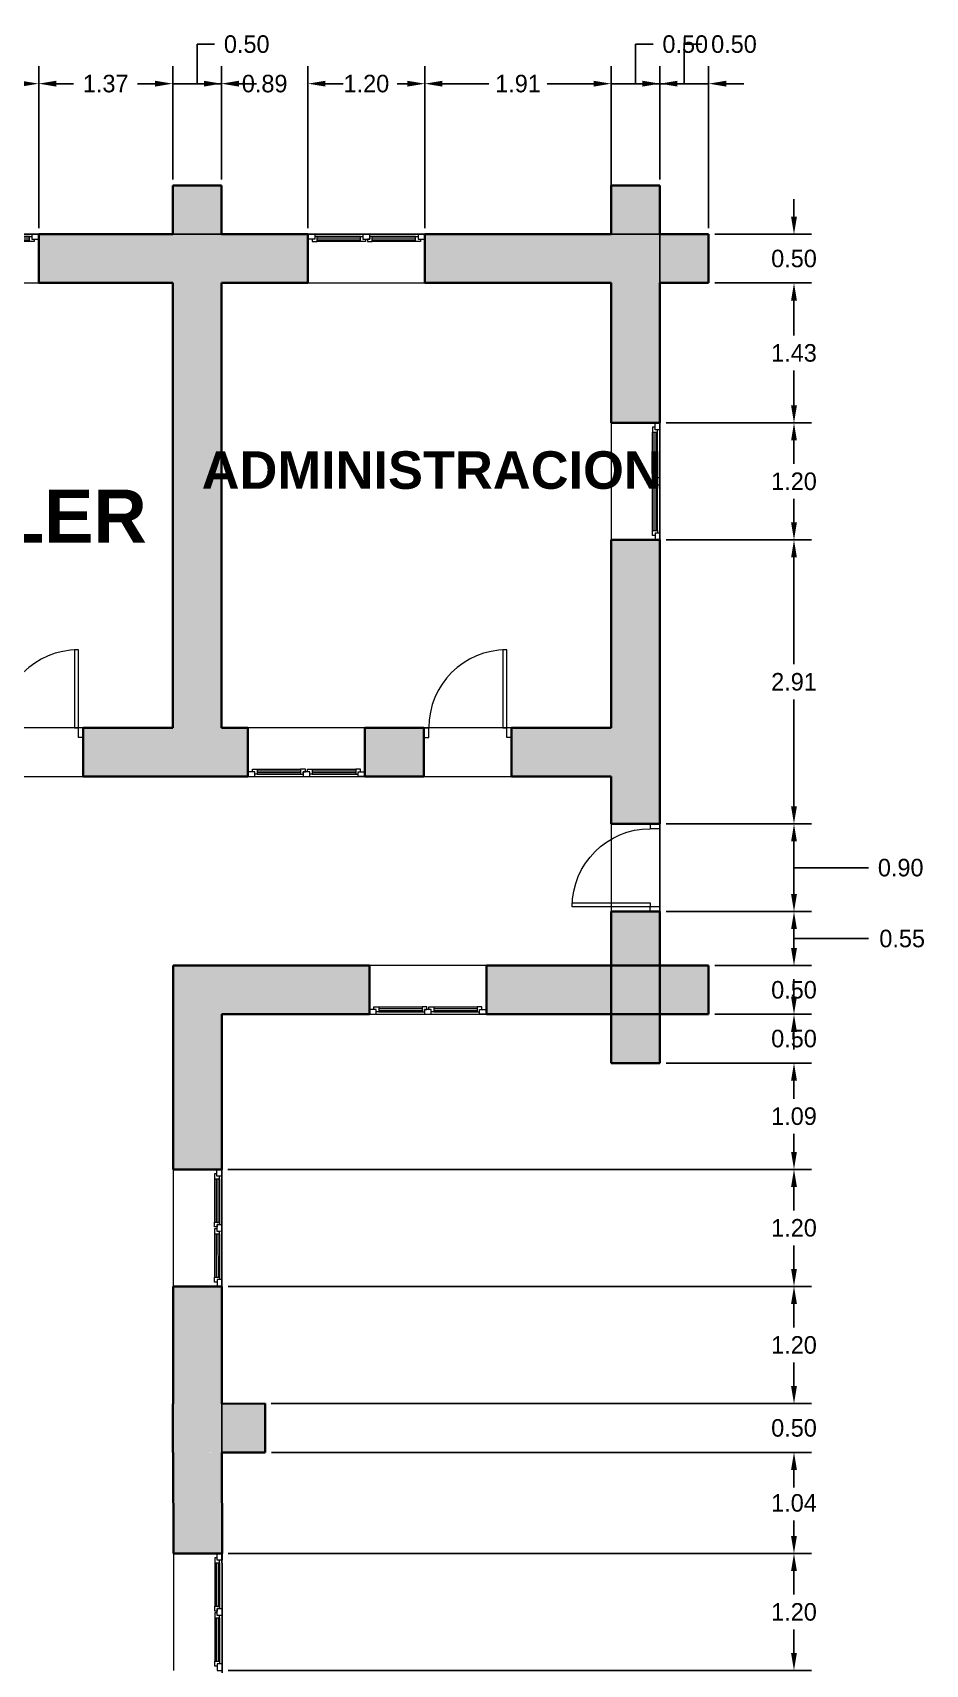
# Model space of a CAD drawing. Header units: metres. Extents: x -73.3 to -50.6, y 0.4 to 33.7.
# Drawn here: x -59.76 to -50.59, y 16.92 to 33.66 of the extents above; entities that cross this region are included whole.
import ezdxf

# ---------------------------------------------------------------- set-up
doc = ezdxf.new("R2010")
doc.units = ezdxf.units.M
doc.header["$MEASUREMENT"] = 0
doc.layers.add('ACOTACION', color=160, linetype='Continuous', lineweight=0)
doc.layers.add('Structural - Bearing_Pen_No__27', color=7, linetype='Continuous', lineweight=35)
for name, color, linetype, lineweight, true_color in [('Annotation - Text_Pen_No__86', 7, 'Continuous', 20, 0x5555ff), ('ARCHICAD Doors_Pen_No__3', 7, 'Continuous', 18, 0xff6600), ('ARCHICAD Windows_Pen_No__3', 7, 'Continuous', 18, 0xff6600), ('Structural - Bearing_Pen_No__160', 7, 'Continuous', 20, 0xb4a35c), ('Structural - Bearing_Pen_No__63', 7, 'Continuous', 18, 0xff9955)]:
    doc.layers.add(name, color=color, linetype=linetype, lineweight=lineweight, true_color=true_color)
for name, color, linetype in [('ARCHICAD Doors', 7, 'Continuous'), ('ARCHICAD Windows', 7, 'Continuous'), ('Structural - Bearing', 7, 'Continuous')]:
    doc.layers.add(name, color=color, linetype=linetype)
doc.styles.add('GENERATED_STYLE_1', font='')
doc.styles.get('GENERATED_STYLE_1').set_extended_font_data('Arial', bold=True)
doc.dimstyles.get("Standard").update_dxf_attribs({"dimtxt": 0.18, "dimasz": 0.18, "dimexe": 0.18, "dimexo": 0.0625, "dimgap": 0.09, "dimtad": 0, "dimtih": 1, "dimtoh": 1, "dimzin": 0, "dimdsep": 46, "dimtxsty": 'Standard', "dimcen": 0.09, "dimadec": 0, "dimazin": 0, "dimtfac": 1, "dimtofl": 0, "dimtmove": 0, "dimatfit": 3, "dimfxl": 1, "dimtolj": 1, "dimtzin": 0, "dimarcsym": 0})

# ---------------------------------------------------------------- blocks, each defined once
blk = doc.blocks.new('IFC Window - Double Panel - Vertical')
at = {"layer": 'ARCHICAD Windows_Pen_No__3', "color": 30, "linetype": 'Continuous', "lineweight": 18, "true_color": 0xff6600}
for p, q in [((-0.6, 0), (-0.53, 0)), ((-0.6, -0.05), (-0.6, 0)), ((-0.53, 0), (-0.53, -0.05)), ((-0.035, 0), (0.035, 0)), ((-0.035, -0.05), (-0.035, 0)), ((0.035, 0), (0.035, -0.05)), ((0.6, 0), (0.53, 0)), ((0.53, 0), (0.53, -0.05)), ((0.6, -0.05), (0.6, 0)), ((-0.53, -0.05), (-0.6, -0.05)), ((-0.53, -0.05), (-0.555, -0.05)), ((-0.555, -0.05), (-0.555, -0.075)), ((-0.555, -0.075), (-0.505, -0.075)), ((-0.505, -0.025), (-0.53, -0.025)), ((-0.53, -0.025), (-0.53, -0.05)), ((-0.505, -0.025), (-0.06, -0.025)), ((-0.505, -0.075), (-0.505, -0.025)), ((-0.505, -0.04), (-0.06, -0.04)), ((-0.505, -0.06), (-0.06, -0.06)), ((-0.505, -0.075), (-0.06, -0.075)), ((-0.06, -0.075), (-0.06, -0.025)), ((-0.06, -0.025), (-0.035, -0.025)), ((-0.01, -0.075), (-0.06, -0.075)), ((-0.035, -0.025), (-0.035, -0.05)), ((0.035, -0.05), (-0.035, -0.05)), ((-0.035, -0.05), (-0.01, -0.05)), ((-0.01, -0.05), (-0.01, -0.075)), ((0.035, -0.05), (0.01, -0.05)), ((0.01, -0.05), (0.01, -0.075)), ((0.01, -0.075), (0.06, -0.075)), ((0.06, -0.025), (0.035, -0.025)), ((0.035, -0.025), (0.035, -0.05)), ((0.06, -0.025), (0.505, -0.025)), ((0.06, -0.075), (0.06, -0.025)), ((0.06, -0.04), (0.505, -0.04)), ((0.06, -0.06), (0.505, -0.06)), ((0.06, -0.075), (0.505, -0.075)), ((0.505, -0.075), (0.505, -0.025)), ((0.505, -0.025), (0.53, -0.025)), ((0.555, -0.075), (0.505, -0.075)), ((0.53, -0.025), (0.53, -0.05)), ((0.53, -0.05), (0.6, -0.05)), ((0.53, -0.05), (0.555, -0.05)), ((0.555, -0.05), (0.555, -0.075))]:
    blk.add_line(p, q, dxfattribs=at)
blk = doc.blocks.new('Wall_1', base_point=(-72.319, 31.591))
at = {"layer": 'Structural - Bearing_Pen_No__160', "linetype": 'Continuous', "lineweight": 0, "true_color": 0x5a512e}
for points in [[(-72.319, 31.591), (-72.319, 31.091), (-71.819, 31.091), (-71.819, 31.591)], [(-71.319, 31.591), (-71.319, 31.091), (-70.011, 31.091), (-70.011, 31.591)], [(-68.811, 31.591), (-68.811, 31.091), (-67.319, 31.091), (-67.319, 31.591)], [(-66.819, 31.591), (-66.819, 31.091), (-65.558, 31.091), (-65.558, 31.591)], [(-64.358, 31.591), (-64.358, 31.091), (-62.819, 31.091), (-62.819, 31.591)], [(-62.319, 31.591), (-62.319, 31.091), (-60.894, 31.091), (-60.894, 31.591)], [(-59.694, 31.591), (-59.694, 31.091), (-58.319, 31.091), (-58.319, 31.591)], [(-57.819, 31.591), (-57.819, 31.091), (-56.931, 31.091), (-56.931, 31.591)], [(-55.731, 31.591), (-55.731, 31.091), (-53.819, 31.091), (-53.819, 31.591)], [(-53.319, 31.591), (-53.319, 31.091), (-52.819, 31.091), (-52.819, 31.591)]]:
    blk.add_hatch(color=59, dxfattribs=at).paths.add_polyline_path(points)
at = {"layer": 'Structural - Bearing_Pen_No__27', "color": 7, "linetype": 'Continuous', "lineweight": 35}
for p, q in [((-70.011, 31.091), (-70.011, 31.591)), ((-68.811, 31.091), (-68.811, 31.591)), ((-65.558, 31.091), (-65.558, 31.591)), ((-64.358, 31.091), (-64.358, 31.591)), ((-60.894, 31.091), (-60.894, 31.591)), ((-59.694, 31.091), (-59.694, 31.591)), ((-56.931, 31.091), (-56.931, 31.591)), ((-55.731, 31.091), (-55.731, 31.591))]:
    blk.add_line(p, q, dxfattribs=at)
at = {"layer": 'Structural - Bearing_Pen_No__27', "color": 7, "linetype": 'Continuous', "lineweight": 35, "flags": 128}
for points in [[(-71.819, 31.591), (-72.319, 31.591)], [(-72.319, 31.591), (-72.319, 31.091)], [(-70.011, 31.591), (-71.319, 31.591)], [(-67.319, 31.591), (-68.811, 31.591)], [(-65.558, 31.591), (-66.819, 31.591)], [(-62.819, 31.591), (-64.358, 31.591)], [(-60.894, 31.591), (-62.319, 31.591)], [(-58.319, 31.591), (-59.694, 31.591)], [(-56.931, 31.591), (-57.819, 31.591)], [(-53.819, 31.591), (-55.731, 31.591)], [(-52.819, 31.591), (-53.319, 31.591)], [(-52.819, 31.091), (-52.819, 31.591)], [(-72.319, 31.091), (-71.819, 31.091)], [(-71.319, 31.091), (-70.011, 31.091)], [(-68.811, 31.091), (-67.319, 31.091)], [(-66.819, 31.091), (-65.558, 31.091)], [(-64.358, 31.091), (-62.819, 31.091)], [(-62.319, 31.091), (-60.894, 31.091)], [(-59.694, 31.091), (-58.319, 31.091)], [(-57.819, 31.091), (-56.931, 31.091)], [(-55.731, 31.091), (-53.819, 31.091)], [(-53.319, 31.091), (-52.819, 31.091)]]:
    blk.add_lwpolyline(points, dxfattribs=at)
at = {"layer": 'Structural - Bearing_Pen_No__63', "color": 21, "linetype": 'Continuous', "lineweight": 18, "true_color": 0xff9955}
for p, q in [((-68.811, 31.591), (-70.011, 31.591)), ((-64.358, 31.591), (-65.558, 31.591)), ((-59.694, 31.591), (-60.894, 31.591)), ((-55.731, 31.591), (-56.931, 31.591)), ((-70.011, 31.091), (-68.811, 31.091)), ((-65.558, 31.091), (-64.358, 31.091)), ((-60.894, 31.091), (-59.694, 31.091)), ((-56.931, 31.091), (-55.731, 31.091))]:
    blk.add_line(p, q, dxfattribs=at)
at = {"layer": 'ARCHICAD Windows', "color": 21, "linetype": 'Continuous', "lineweight": 18, "true_color": 0xff9955}
for p in [(-69.411, 31.591), (-64.958, 31.591)]:
    blk.add_blockref('IFC Window - Double Panel - Vertical', p, dxfattribs=at)
at = {"layer": 'ARCHICAD Windows', "color": 21, "linetype": 'Continuous', "lineweight": 18, "true_color": 0xff9955, "xscale": -1}
for p in [(-60.294, 31.591), (-56.331, 31.591)]:
    blk.add_blockref('IFC Window - Double Panel - Vertical', p, dxfattribs=at)
blk = doc.blocks.new('Wall_4', base_point=(-58.319, 26.029))
at = {"layer": 'Structural - Bearing_Pen_No__160', "linetype": 'Continuous', "lineweight": 0, "true_color": 0x5a512e}
blk.add_hatch(color=59, dxfattribs=at).paths.add_polyline_path([(-57.819, 26.529), (-57.819, 32.091), (-58.319, 32.091), (-58.319, 26.529)])
at = {"layer": 'Structural - Bearing_Pen_No__27', "color": 7, "linetype": 'Continuous', "lineweight": 35, "flags": 128}
for points in [[(-57.819, 32.091), (-58.319, 32.091)], [(-58.319, 32.091), (-58.319, 31.591)], [(-57.819, 31.591), (-57.819, 32.091)], [(-58.319, 31.091), (-58.319, 26.529)], [(-57.819, 26.529), (-57.819, 31.091)]]:
    blk.add_lwpolyline(points, dxfattribs=at)
blk = doc.blocks.new('IFC Door - Single Swing')
at = {"layer": 'ARCHICAD Doors_Pen_No__3', "color": 30, "linetype": 'Continuous', "lineweight": 18, "true_color": 0xff6600}
for p, q in [((0.4, 0.8), (0.36, 0.8)), ((0.36, 0.8), (0.36, 0)), ((0.4, 0), (0.4, 0.8)), ((-0.45, 0), (-0.4, 0)), ((-0.4, -0.1), (-0.4, 0)), ((0.36, 0), (0.4, 0)), ((0.45, 0), (0.4, 0)), ((0.4, -0.1), (0.4, 0)), ((-0.45, -0.1), (-0.4, -0.1)), ((0.45, -0.1), (0.4, -0.1))]:
    blk.add_line(p, q, dxfattribs=at)
blk.add_arc((0.4, 0), 0.8, 90, 180, dxfattribs=at)
blk = doc.blocks.new('Wall_5', base_point=(-53.319, 32.091))
at = {"layer": 'Structural - Bearing_Pen_No__160', "linetype": 'Continuous', "lineweight": 0, "true_color": 0x5a512e}
for points in [[(-53.319, 32.091), (-53.819, 32.091), (-53.819, 29.656), (-53.319, 29.656)], [(-53.319, 28.456), (-53.819, 28.456), (-53.819, 25.544), (-53.319, 25.544)], [(-53.319, 24.644), (-53.819, 24.644), (-53.819, 23.591), (-53.319, 24.091)]]:
    blk.add_hatch(color=59, dxfattribs=at).paths.add_polyline_path(points)
at = {"layer": 'Structural - Bearing_Pen_No__27', "color": 7, "linetype": 'Continuous', "lineweight": 35}
for p, q in [((-53.819, 29.656), (-53.319, 29.656)), ((-53.819, 28.456), (-53.319, 28.456)), ((-53.819, 25.544), (-53.319, 25.544)), ((-53.819, 24.644), (-53.319, 24.644))]:
    blk.add_line(p, q, dxfattribs=at)
at = {"layer": 'Structural - Bearing_Pen_No__27', "color": 7, "linetype": 'Continuous', "lineweight": 35, "flags": 128}
for points in [[(-53.819, 32.091), (-53.819, 31.591)], [(-53.319, 32.091), (-53.819, 32.091)], [(-53.319, 31.591), (-53.319, 32.091)], [(-53.819, 31.091), (-53.819, 29.656)], [(-53.319, 29.656), (-53.319, 31.091)], [(-53.819, 28.456), (-53.819, 26.529)], [(-53.319, 25.544), (-53.319, 28.456)], [(-53.819, 26.029), (-53.819, 25.544)], [(-53.819, 24.644), (-53.819, 23.591)], [(-53.319, 24.091), (-53.319, 24.644)]]:
    blk.add_lwpolyline(points, dxfattribs=at)
at = {"layer": 'Structural - Bearing_Pen_No__63', "color": 21, "linetype": 'Continuous', "lineweight": 18, "true_color": 0xff9955}
for p, q in [((-53.819, 29.656), (-53.819, 28.456)), ((-53.319, 28.456), (-53.319, 29.656)), ((-53.819, 25.544), (-53.819, 24.644)), ((-53.319, 24.644), (-53.319, 25.544))]:
    blk.add_line(p, q, dxfattribs=at)
at = {"layer": 'ARCHICAD Doors', "color": 21, "linetype": 'Continuous', "lineweight": 18, "true_color": 0xff9955, "xscale": -1, "rotation": 90}
blk.add_blockref('IFC Door - Single Swing', (-53.419, 25.094), dxfattribs=at)
at = {"layer": 'ARCHICAD Windows', "color": 21, "linetype": 'Continuous', "lineweight": 18, "true_color": 0xff9955, "xscale": -1, "rotation": 270}
blk.add_blockref('IFC Window - Double Panel - Vertical', (-53.319, 29.056), dxfattribs=at)
blk = doc.blocks.new('Wall_6', base_point=(-53.319, 24.091))
at = {"layer": 'Structural - Bearing_Pen_No__160', "linetype": 'Continuous', "lineweight": 0, "true_color": 0x5a512e}
blk.add_hatch(color=59, dxfattribs=at).paths.add_polyline_path([(-53.819, 23.591), (-52.819, 23.591), (-52.819, 24.091), (-53.319, 24.091)])
at = {"layer": 'Structural - Bearing_Pen_No__27', "color": 7, "linetype": 'Continuous', "lineweight": 35, "flags": 128}
for points in [[(-52.819, 24.091), (-53.319, 24.091)], [(-52.819, 23.591), (-52.819, 24.091)], [(-53.819, 23.591), (-52.819, 23.591)]]:
    blk.add_lwpolyline(points, dxfattribs=at)
blk = doc.blocks.new('Wall_7', base_point=(-53.819, 23.091))
at = {"layer": 'Structural - Bearing_Pen_No__160', "linetype": 'Continuous', "lineweight": 0, "true_color": 0x5a512e}
blk.add_hatch(color=59, dxfattribs=at).paths.add_polyline_path([(-53.319, 23.091), (-53.319, 24.091), (-53.819, 23.591), (-53.819, 23.091)])
at = {"layer": 'Structural - Bearing_Pen_No__27', "color": 7, "linetype": 'Continuous', "lineweight": 35, "flags": 128}
for points in [[(-53.319, 23.091), (-53.319, 24.091)], [(-53.819, 23.591), (-53.819, 23.091)], [(-53.819, 23.091), (-53.319, 23.091)]]:
    blk.add_lwpolyline(points, dxfattribs=at)
blk = doc.blocks.new('Wall_8', base_point=(-53.819, 23.591))
at = {"layer": 'Structural - Bearing_Pen_No__160', "linetype": 'Continuous', "lineweight": 0, "true_color": 0x5a512e}
for points in [[(-56.3, 23.591), (-56.3, 24.091), (-58.315, 24.091), (-57.815, 23.591)], [(-53.819, 23.591), (-53.319, 24.091), (-55.1, 24.091), (-55.1, 23.591)]]:
    blk.add_hatch(color=59, dxfattribs=at).paths.add_polyline_path(points)
at = {"layer": 'Structural - Bearing_Pen_No__27', "color": 7, "linetype": 'Continuous', "lineweight": 35}
for p, q in [((-56.3, 24.091), (-56.3, 23.591)), ((-55.1, 24.091), (-55.1, 23.591))]:
    blk.add_line(p, q, dxfattribs=at)
at = {"layer": 'Structural - Bearing_Pen_No__27', "color": 7, "linetype": 'Continuous', "lineweight": 35, "flags": 128}
for points in [[(-56.3, 24.091), (-58.315, 24.091)], [(-53.319, 24.091), (-55.1, 24.091)], [(-57.815, 23.591), (-56.3, 23.591)], [(-55.1, 23.591), (-53.819, 23.591)]]:
    blk.add_lwpolyline(points, dxfattribs=at)
at = {"layer": 'Structural - Bearing_Pen_No__63', "color": 21, "linetype": 'Continuous', "lineweight": 18, "true_color": 0xff9955}
for p, q in [((-55.1, 24.091), (-56.3, 24.091)), ((-56.3, 23.591), (-55.1, 23.591))]:
    blk.add_line(p, q, dxfattribs=at)
at = {"layer": 'ARCHICAD Windows', "color": 21, "linetype": 'Continuous', "lineweight": 18, "true_color": 0xff9955, "xscale": -1, "rotation": 180}
blk.add_blockref('IFC Window - Double Panel - Vertical', (-55.7, 23.591), dxfattribs=at)
blk = doc.blocks.new('Wall_9', base_point=(-57.815, 23.591))
at = {"layer": 'Structural - Bearing_Pen_No__160', "linetype": 'Continuous', "lineweight": 0, "true_color": 0x5a512e}
for points in [[(-57.815, 23.591), (-58.315, 24.091), (-58.314, 21.999), (-57.814, 22)], [(-57.814, 20.8), (-58.314, 20.799), (-58.313, 19.596), (-57.813, 19.597)], [(-57.813, 19.097), (-58.313, 19.096), (-58.312, 18.061), (-57.812, 18.061)]]:
    blk.add_hatch(color=59, dxfattribs=at).paths.add_polyline_path(points)
at = {"layer": 'Structural - Bearing_Pen_No__27', "color": 7, "linetype": 'Continuous', "lineweight": 35}
for p, q in [((-58.314, 21.999), (-57.814, 22)), ((-58.314, 20.799), (-57.814, 20.8)), ((-58.312, 18.061), (-57.812, 18.061))]:
    blk.add_line(p, q, dxfattribs=at)
at = {"layer": 'Structural - Bearing_Pen_No__27', "color": 7, "linetype": 'Continuous', "lineweight": 35, "flags": 128}
for points in [[(-58.315, 24.091), (-58.314, 21.999)], [(-57.814, 22), (-57.815, 23.591)], [(-58.314, 20.799), (-58.313, 19.596)], [(-57.813, 19.597), (-57.814, 20.8)], [(-58.313, 19.096), (-58.312, 18.061)], [(-57.812, 18.061), (-57.813, 19.097)]]:
    blk.add_lwpolyline(points, dxfattribs=at)
at = {"layer": 'Structural - Bearing_Pen_No__63', "color": 21, "linetype": 'Continuous', "lineweight": 18, "true_color": 0xff9955}
for p, q in [((-58.314, 21.999), (-58.314, 20.799)), ((-57.814, 20.8), (-57.814, 22)), ((-58.312, 18.061), (-58.312, 16.861)), ((-57.812, 16.861), (-57.812, 18.061))]:
    blk.add_line(p, q, dxfattribs=at)
at = {"layer": 'ARCHICAD Windows', "color": 21, "linetype": 'Continuous', "lineweight": 18, "true_color": 0xff9955, "rotation": 270.0276724350474}
for p in [(-57.814, 21.4), (-57.812, 17.461)]:
    blk.add_blockref('IFC Window - Double Panel - Vertical', p, dxfattribs=at)
blk = doc.blocks.new('Wall_14', base_point=(-57.369, 19.098))
at = {"layer": 'Structural - Bearing_Pen_No__160', "linetype": 'Continuous', "lineweight": 0, "true_color": 0x5a512e}
blk.add_hatch(color=59, dxfattribs=at).paths.add_polyline_path([(-57.369, 19.598), (-58.319, 19.596), (-58.319, 19.096), (-57.369, 19.098)])
at = {"layer": 'Structural - Bearing_Pen_No__27', "color": 7, "linetype": 'Continuous', "lineweight": 35, "flags": 128}
for points in [[(-58.313, 19.596), (-58.319, 19.596)], [(-58.319, 19.596), (-58.319, 19.096)], [(-57.369, 19.598), (-57.813, 19.597)], [(-57.369, 19.098), (-57.369, 19.598)], [(-58.319, 19.096), (-58.313, 19.096)], [(-57.813, 19.097), (-57.369, 19.098)]]:
    blk.add_lwpolyline(points, dxfattribs=at)
blk = doc.blocks.new('Wall_17', base_point=(-53.319, 26.029))
at = {"layer": 'Structural - Bearing_Pen_No__160', "linetype": 'Continuous', "lineweight": 0, "true_color": 0x5a512e}
for points in [[(-69.098, 26.029), (-69.098, 26.529), (-71.319, 26.529), (-71.319, 26.029)], [(-67.015, 26.029), (-67.015, 26.529), (-68.198, 26.529), (-68.198, 26.029)], [(-64.54, 26.029), (-64.54, 26.529), (-65.815, 26.529), (-65.815, 26.029)], [(-62, 26.029), (-62, 26.529), (-63.64, 26.529), (-63.64, 26.029)], [(-60.136, 26.029), (-60.136, 26.529), (-60.8, 26.529), (-60.8, 26.029)], [(-57.546, 26.029), (-57.546, 26.529), (-59.236, 26.529), (-59.236, 26.029)], [(-55.741, 26.029), (-55.741, 26.529), (-56.346, 26.529), (-56.346, 26.029)], [(-53.819, 26.029), (-53.819, 26.529), (-54.841, 26.529), (-54.841, 26.029)]]:
    blk.add_hatch(color=59, dxfattribs=at).paths.add_polyline_path(points)
at = {"layer": 'Structural - Bearing_Pen_No__27', "color": 7, "linetype": 'Continuous', "lineweight": 35}
for p, q in [((-69.098, 26.529), (-69.098, 26.029)), ((-68.198, 26.529), (-68.198, 26.029)), ((-67.015, 26.529), (-67.015, 26.029)), ((-65.815, 26.529), (-65.815, 26.029)), ((-64.54, 26.529), (-64.54, 26.029)), ((-63.64, 26.529), (-63.64, 26.029)), ((-62, 26.529), (-62, 26.029)), ((-60.8, 26.529), (-60.8, 26.029)), ((-60.136, 26.529), (-60.136, 26.029)), ((-59.236, 26.529), (-59.236, 26.029)), ((-57.546, 26.529), (-57.546, 26.029)), ((-56.346, 26.529), (-56.346, 26.029)), ((-55.741, 26.529), (-55.741, 26.029)), ((-54.841, 26.529), (-54.841, 26.029))]:
    blk.add_line(p, q, dxfattribs=at)
at = {"layer": 'Structural - Bearing_Pen_No__27', "color": 7, "linetype": 'Continuous', "lineweight": 35, "flags": 128}
for points in [[(-69.098, 26.529), (-71.319, 26.529)], [(-67.319, 26.529), (-68.198, 26.529)], [(-64.54, 26.529), (-65.815, 26.529)], [(-62.819, 26.529), (-63.64, 26.529)], [(-62, 26.529), (-62.319, 26.529)], [(-60.136, 26.529), (-60.8, 26.529)], [(-58.319, 26.529), (-59.236, 26.529)], [(-57.546, 26.529), (-57.819, 26.529)], [(-55.741, 26.529), (-56.346, 26.529)], [(-53.819, 26.529), (-54.841, 26.529)], [(-71.319, 26.029), (-69.098, 26.029)], [(-68.198, 26.029), (-67.015, 26.029)], [(-65.815, 26.029), (-64.54, 26.029)], [(-63.64, 26.029), (-62, 26.029)], [(-60.8, 26.029), (-60.136, 26.029)], [(-59.236, 26.029), (-57.546, 26.029)], [(-56.346, 26.029), (-55.741, 26.029)], [(-54.841, 26.029), (-53.819, 26.029)]]:
    blk.add_lwpolyline(points, dxfattribs=at)
at = {"layer": 'Structural - Bearing_Pen_No__63', "color": 21, "linetype": 'Continuous', "lineweight": 18, "true_color": 0xff9955}
for p, q in [((-68.198, 26.529), (-69.098, 26.529)), ((-65.815, 26.529), (-67.015, 26.529)), ((-63.64, 26.529), (-64.54, 26.529)), ((-60.8, 26.529), (-62, 26.529)), ((-59.236, 26.529), (-60.136, 26.529)), ((-56.346, 26.529), (-57.546, 26.529)), ((-54.841, 26.529), (-55.741, 26.529)), ((-69.098, 26.029), (-68.198, 26.029)), ((-67.015, 26.029), (-65.815, 26.029)), ((-64.54, 26.029), (-63.64, 26.029)), ((-62, 26.029), (-60.8, 26.029)), ((-60.136, 26.029), (-59.236, 26.029)), ((-57.546, 26.029), (-56.346, 26.029)), ((-55.741, 26.029), (-54.841, 26.029))]:
    blk.add_line(p, q, dxfattribs=at)
at = {"layer": 'ARCHICAD Doors', "color": 21, "linetype": 'Continuous', "lineweight": 18, "true_color": 0xff9955}
for p in [(-68.648, 26.529), (-64.09, 26.529), (-59.686, 26.529), (-55.291, 26.529)]:
    blk.add_blockref('IFC Door - Single Swing', p, dxfattribs=at)
at = {"layer": 'ARCHICAD Windows', "color": 21, "linetype": 'Continuous', "lineweight": 18, "true_color": 0xff9955, "rotation": 180}
blk.add_blockref('IFC Window - Double Panel - Vertical', (-66.415, 26.029), dxfattribs=at)
at = {"layer": 'ARCHICAD Windows', "color": 21, "linetype": 'Continuous', "lineweight": 18, "true_color": 0xff9955, "xscale": -1, "rotation": 180}
for p in [(-61.4, 26.029), (-56.946, 26.029)]:
    blk.add_blockref('IFC Window - Double Panel - Vertical', p, dxfattribs=at)
blk = doc.blocks.new('*D48')
at = {"layer": 'ACOTACION', "color": 0, "lineweight": -2, "transparency": 16777216}
for p, q in [((-60.894, 31.653), (-60.894, 33.315)), ((-59.694, 31.653), (-59.694, 33.315)), ((-60.714, 33.135), (-60.609, 33.135)), ((-59.874, 33.135), (-59.979, 33.135))]:
    blk.add_line(p, q, dxfattribs=at)
at = {"layer": 'ACOTACION', "color": 0, "transparency": 16777216}
for points in [[(-60.714, 33.165), (-60.714, 33.105), (-60.894, 33.135)], [(-59.874, 33.165), (-59.874, 33.105), (-59.694, 33.135)]]:
    blk.add_solid(points, dxfattribs=at)
at = {"layer": 'Defpoints', "color": 0, "transparency": 16777216}
for p in [(-59.694, 33.135), (-60.894, 31.591), (-59.694, 31.591)]:
    blk.add_point(p, dxfattribs=at)
at = {"layer": 'ACOTACION', "color": 0, "transparency": 16777216, "insert": (-60.294, 33.135), "char_height": 0.18, "attachment_point": 5}
blk.add_mtext('\\A1;1.20', dxfattribs=at)
blk = doc.blocks.new('*D49')
at = {"layer": 'ACOTACION', "color": 0, "lineweight": -2, "transparency": 16777216}
for p, q in [((-59.694, 31.653), (-59.694, 33.315)), ((-58.319, 32.153), (-58.319, 33.315)), ((-59.514, 33.135), (-59.336, 33.135)), ((-58.499, 33.135), (-58.676, 33.135))]:
    blk.add_line(p, q, dxfattribs=at)
at = {"layer": 'ACOTACION', "color": 0, "transparency": 16777216}
for points in [[(-59.514, 33.165), (-59.514, 33.105), (-59.694, 33.135)], [(-58.499, 33.165), (-58.499, 33.105), (-58.319, 33.135)]]:
    blk.add_solid(points, dxfattribs=at)
at = {"layer": 'Defpoints', "color": 0, "transparency": 16777216}
for p in [(-58.319, 33.135), (-58.319, 32.091), (-59.694, 31.591)]:
    blk.add_point(p, dxfattribs=at)
at = {"layer": 'ACOTACION', "color": 0, "transparency": 16777216, "insert": (-59.006, 33.135), "char_height": 0.18, "attachment_point": 5}
blk.add_mtext('\\A1;1.37', dxfattribs=at)
blk = doc.blocks.new('*D50')
at = {"layer": 'ACOTACION', "color": 0, "lineweight": -2, "transparency": 16777216}
for p, q in [((-58.069, 33.135), (-58.069, 33.54)), ((-58.069, 33.54), (-57.889, 33.54)), ((-58.319, 32.153), (-58.319, 33.315)), ((-57.819, 32.153), (-57.819, 33.315)), ((-58.499, 33.135), (-58.679, 33.135)), ((-58.319, 33.135), (-57.819, 33.135)), ((-57.639, 33.135), (-57.459, 33.135))]:
    blk.add_line(p, q, dxfattribs=at)
at = {"layer": 'ACOTACION', "color": 0, "transparency": 16777216}
for points in [[(-58.499, 33.165), (-58.499, 33.105), (-58.319, 33.135)], [(-57.639, 33.165), (-57.639, 33.105), (-57.819, 33.135)]]:
    blk.add_solid(points, dxfattribs=at)
at = {"layer": 'Defpoints', "color": 0, "transparency": 16777216}
for p in [(-57.819, 33.135), (-58.319, 32.091), (-57.819, 32.091)]:
    blk.add_point(p, dxfattribs=at)
at = {"layer": 'ACOTACION', "color": 0, "transparency": 16777216, "insert": (-57.559, 33.54), "char_height": 0.18, "attachment_point": 5}
blk.add_mtext('\\A1;0.50', dxfattribs=at)
blk = doc.blocks.new('*D51')
at = {"layer": 'ACOTACION', "color": 0, "lineweight": -2, "transparency": 16777216}
for p, q in [((-57.819, 32.153), (-57.819, 33.315)), ((-56.931, 31.653), (-56.931, 33.315)), ((-57.999, 33.135), (-58.179, 33.135)), ((-56.751, 33.135), (-56.571, 33.135))]:
    blk.add_line(p, q, dxfattribs=at)
at = {"layer": 'ACOTACION', "color": 0, "transparency": 16777216}
for points in [[(-57.999, 33.165), (-57.999, 33.105), (-57.819, 33.135)], [(-56.751, 33.165), (-56.751, 33.105), (-56.931, 33.135)]]:
    blk.add_solid(points, dxfattribs=at)
at = {"layer": 'Defpoints', "color": 0, "transparency": 16777216}
for p in [(-56.931, 33.135), (-57.819, 32.091), (-56.931, 31.591)]:
    blk.add_point(p, dxfattribs=at)
at = {"layer": 'ACOTACION', "color": 0, "transparency": 16777216, "insert": (-57.375, 33.135), "char_height": 0.18, "attachment_point": 5}
blk.add_mtext('\\A1;0.89', dxfattribs=at)
blk = doc.blocks.new('*D52')
at = {"layer": 'ACOTACION', "color": 0, "lineweight": -2, "transparency": 16777216}
for p, q in [((-56.931, 31.653), (-56.931, 33.315)), ((-55.731, 31.653), (-55.731, 33.315)), ((-56.751, 33.135), (-56.646, 33.135)), ((-55.911, 33.135), (-56.016, 33.135))]:
    blk.add_line(p, q, dxfattribs=at)
at = {"layer": 'ACOTACION', "color": 0, "transparency": 16777216}
for points in [[(-56.751, 33.165), (-56.751, 33.105), (-56.931, 33.135)], [(-55.911, 33.165), (-55.911, 33.105), (-55.731, 33.135)]]:
    blk.add_solid(points, dxfattribs=at)
at = {"layer": 'Defpoints', "color": 0, "transparency": 16777216}
for p in [(-55.731, 33.135), (-56.931, 31.591), (-55.731, 31.591)]:
    blk.add_point(p, dxfattribs=at)
at = {"layer": 'ACOTACION', "color": 0, "transparency": 16777216, "insert": (-56.331, 33.135), "char_height": 0.18, "attachment_point": 5}
blk.add_mtext('\\A1;1.20', dxfattribs=at)
blk = doc.blocks.new('*D53')
at = {"layer": 'ACOTACION', "color": 0, "lineweight": -2, "transparency": 16777216}
for p, q in [((-55.731, 31.653), (-55.731, 33.315)), ((-53.819, 31.653), (-53.819, 33.315)), ((-55.551, 33.135), (-55.075, 33.135)), ((-53.999, 33.135), (-54.475, 33.135))]:
    blk.add_line(p, q, dxfattribs=at)
at = {"layer": 'ACOTACION', "color": 0, "transparency": 16777216}
for points in [[(-55.551, 33.165), (-55.551, 33.105), (-55.731, 33.135)], [(-53.999, 33.165), (-53.999, 33.105), (-53.819, 33.135)]]:
    blk.add_solid(points, dxfattribs=at)
at = {"layer": 'Defpoints', "color": 0, "transparency": 16777216}
for p in [(-53.819, 33.135), (-55.731, 31.591), (-53.819, 31.591)]:
    blk.add_point(p, dxfattribs=at)
at = {"layer": 'ACOTACION', "color": 0, "transparency": 16777216, "insert": (-54.775, 33.135), "char_height": 0.18, "attachment_point": 5}
blk.add_mtext('\\A1;1.91', dxfattribs=at)
blk = doc.blocks.new('*D54')
at = {"layer": 'ACOTACION', "color": 0, "lineweight": -2, "transparency": 16777216}
for p, q in [((-53.569, 33.135), (-53.569, 33.54)), ((-53.569, 33.54), (-53.389, 33.54)), ((-53.819, 31.653), (-53.819, 33.315)), ((-53.319, 32.153), (-53.319, 33.315)), ((-53.999, 33.135), (-54.179, 33.135)), ((-53.819, 33.135), (-53.319, 33.135)), ((-53.139, 33.135), (-52.959, 33.135))]:
    blk.add_line(p, q, dxfattribs=at)
at = {"layer": 'ACOTACION', "color": 0, "transparency": 16777216}
for points in [[(-53.999, 33.165), (-53.999, 33.105), (-53.819, 33.135)], [(-53.139, 33.165), (-53.139, 33.105), (-53.319, 33.135)]]:
    blk.add_solid(points, dxfattribs=at)
at = {"layer": 'Defpoints', "color": 0, "transparency": 16777216}
for p in [(-53.319, 33.135), (-53.319, 32.091), (-53.819, 31.591)]:
    blk.add_point(p, dxfattribs=at)
at = {"layer": 'ACOTACION', "color": 0, "transparency": 16777216, "insert": (-53.059, 33.54), "char_height": 0.18, "attachment_point": 5}
blk.add_mtext('\\A1;0.50', dxfattribs=at)
blk = doc.blocks.new('*D55')
at = {"layer": 'ACOTACION', "color": 0, "lineweight": -2, "transparency": 16777216}
for p, q in [((-53.069, 33.135), (-53.069, 33.54)), ((-53.069, 33.54), (-52.889, 33.54)), ((-53.319, 32.153), (-53.319, 33.315)), ((-52.819, 31.653), (-52.819, 33.315)), ((-53.499, 33.135), (-53.679, 33.135)), ((-53.319, 33.135), (-52.819, 33.135)), ((-52.639, 33.135), (-52.459, 33.135))]:
    blk.add_line(p, q, dxfattribs=at)
at = {"layer": 'ACOTACION', "color": 0, "transparency": 16777216}
for points in [[(-53.499, 33.165), (-53.499, 33.105), (-53.319, 33.135)], [(-52.639, 33.165), (-52.639, 33.105), (-52.819, 33.135)]]:
    blk.add_solid(points, dxfattribs=at)
at = {"layer": 'Defpoints', "color": 0, "transparency": 16777216}
for p in [(-52.819, 33.135), (-53.319, 32.091), (-52.819, 31.591)]:
    blk.add_point(p, dxfattribs=at)
at = {"layer": 'ACOTACION', "color": 0, "transparency": 16777216, "insert": (-52.559, 33.54), "char_height": 0.18, "attachment_point": 5}
blk.add_mtext('\\A1;0.50', dxfattribs=at)
blk = doc.blocks.new('*D91')
at = {"layer": 'ACOTACION', "color": 0, "lineweight": -2, "transparency": 16777216}
for p, q in [((-51.943, 31.771), (-51.943, 31.951)), ((-52.756, 31.591), (-51.763, 31.591)), ((-52.756, 31.091), (-51.763, 31.091)), ((-51.943, 30.911), (-51.943, 30.731))]:
    blk.add_line(p, q, dxfattribs=at)
at = {"layer": 'ACOTACION', "color": 0, "transparency": 16777216}
for points in [[(-51.973, 31.771), (-51.913, 31.771), (-51.943, 31.591)], [(-51.973, 30.911), (-51.913, 30.911), (-51.943, 31.091)]]:
    blk.add_solid(points, dxfattribs=at)
at = {"layer": 'Defpoints', "color": 0, "transparency": 16777216}
for p in [(-52.819, 31.591), (-52.819, 31.091), (-51.943, 31.091)]:
    blk.add_point(p, dxfattribs=at)
at = {"layer": 'ACOTACION', "color": 0, "transparency": 16777216, "insert": (-51.943, 31.341), "char_height": 0.18, "attachment_point": 5}
blk.add_mtext('\\A1;0.50', dxfattribs=at)
blk = doc.blocks.new('*D92')
at = {"layer": 'ACOTACION', "color": 0, "lineweight": -2, "transparency": 16777216}
for p, q in [((-52.756, 31.091), (-51.763, 31.091)), ((-51.943, 30.911), (-51.943, 30.553)), ((-51.943, 29.836), (-51.943, 30.193)), ((-53.256, 29.656), (-51.763, 29.656))]:
    blk.add_line(p, q, dxfattribs=at)
at = {"layer": 'ACOTACION', "color": 0, "transparency": 16777216}
for points in [[(-51.973, 30.911), (-51.913, 30.911), (-51.943, 31.091)], [(-51.973, 29.836), (-51.913, 29.836), (-51.943, 29.656)]]:
    blk.add_solid(points, dxfattribs=at)
at = {"layer": 'Defpoints', "color": 0, "transparency": 16777216}
for p in [(-52.819, 31.091), (-53.319, 29.656), (-51.943, 29.656)]:
    blk.add_point(p, dxfattribs=at)
at = {"layer": 'ACOTACION', "color": 0, "transparency": 16777216, "insert": (-51.943, 30.373), "char_height": 0.18, "attachment_point": 5}
blk.add_mtext('\\A1;1.43', dxfattribs=at)
blk = doc.blocks.new('*D93')
at = {"layer": 'ACOTACION', "color": 0, "lineweight": -2, "transparency": 16777216}
for p, q in [((-53.256, 29.656), (-51.763, 29.656)), ((-51.943, 29.476), (-51.943, 29.236)), ((-51.943, 28.636), (-51.943, 28.876)), ((-53.256, 28.456), (-51.763, 28.456))]:
    blk.add_line(p, q, dxfattribs=at)
at = {"layer": 'ACOTACION', "color": 0, "transparency": 16777216}
for points in [[(-51.973, 29.476), (-51.913, 29.476), (-51.943, 29.656)], [(-51.973, 28.636), (-51.913, 28.636), (-51.943, 28.456)]]:
    blk.add_solid(points, dxfattribs=at)
at = {"layer": 'Defpoints', "color": 0, "transparency": 16777216}
for p in [(-53.319, 29.656), (-53.319, 28.456), (-51.943, 28.456)]:
    blk.add_point(p, dxfattribs=at)
at = {"layer": 'ACOTACION', "color": 0, "transparency": 16777216, "insert": (-51.943, 29.056), "char_height": 0.18, "attachment_point": 5}
blk.add_mtext('\\A1;1.20', dxfattribs=at)
blk = doc.blocks.new('*D94')
at = {"layer": 'ACOTACION', "color": 0, "lineweight": -2, "transparency": 16777216}
for p, q in [((-53.256, 28.456), (-51.763, 28.456)), ((-51.943, 28.276), (-51.943, 27.18)), ((-51.943, 25.724), (-51.943, 26.82)), ((-53.256, 25.544), (-51.763, 25.544))]:
    blk.add_line(p, q, dxfattribs=at)
at = {"layer": 'ACOTACION', "color": 0, "transparency": 16777216}
for points in [[(-51.973, 28.276), (-51.913, 28.276), (-51.943, 28.456)], [(-51.973, 25.724), (-51.913, 25.724), (-51.943, 25.544)]]:
    blk.add_solid(points, dxfattribs=at)
at = {"layer": 'Defpoints', "color": 0, "transparency": 16777216}
for p in [(-53.319, 28.456), (-53.319, 25.544), (-51.943, 25.544)]:
    blk.add_point(p, dxfattribs=at)
at = {"layer": 'ACOTACION', "color": 0, "transparency": 16777216, "insert": (-51.943, 27), "char_height": 0.18, "attachment_point": 5}
blk.add_mtext('\\A1;2.91', dxfattribs=at)
blk = doc.blocks.new('*D95')
at = {"layer": 'ACOTACION', "color": 0, "lineweight": -2, "transparency": 16777216}
for p, q in [((-53.256, 25.544), (-51.763, 25.544)), ((-51.943, 25.364), (-51.943, 24.824)), ((-51.943, 25.094), (-51.358, 25.094)), ((-51.358, 25.094), (-51.178, 25.094)), ((-53.256, 24.644), (-51.763, 24.644))]:
    blk.add_line(p, q, dxfattribs=at)
at = {"layer": 'ACOTACION', "color": 0, "transparency": 16777216}
for points in [[(-51.973, 25.364), (-51.913, 25.364), (-51.943, 25.544)], [(-51.973, 24.824), (-51.913, 24.824), (-51.943, 24.644)]]:
    blk.add_solid(points, dxfattribs=at)
at = {"layer": 'Defpoints', "color": 0, "transparency": 16777216}
for p in [(-53.319, 25.544), (-53.319, 24.644), (-51.943, 24.644)]:
    blk.add_point(p, dxfattribs=at)
at = {"layer": 'ACOTACION', "color": 0, "transparency": 16777216, "insert": (-50.848, 25.094), "char_height": 0.18, "attachment_point": 5}
blk.add_mtext('\\A1;0.90', dxfattribs=at)
blk = doc.blocks.new('*D96')
at = {"layer": 'ACOTACION', "color": 0, "lineweight": -2, "transparency": 16777216}
for p, q in [((-53.256, 24.644), (-51.763, 24.644)), ((-51.943, 24.464), (-51.943, 24.271)), ((-51.943, 24.367), (-51.358, 24.367)), ((-51.358, 24.367), (-51.178, 24.367)), ((-52.756, 24.091), (-51.763, 24.091))]:
    blk.add_line(p, q, dxfattribs=at)
at = {"layer": 'ACOTACION', "color": 0, "transparency": 16777216}
for points in [[(-51.973, 24.464), (-51.913, 24.464), (-51.943, 24.644)], [(-51.973, 24.271), (-51.913, 24.271), (-51.943, 24.091)]]:
    blk.add_solid(points, dxfattribs=at)
at = {"layer": 'Defpoints', "color": 0, "transparency": 16777216}
for p in [(-53.319, 24.644), (-52.819, 24.091), (-51.943, 24.091)]:
    blk.add_point(p, dxfattribs=at)
at = {"layer": 'ACOTACION', "color": 0, "transparency": 16777216, "insert": (-50.833, 24.367), "char_height": 0.18, "attachment_point": 5}
blk.add_mtext('\\A1;0.55', dxfattribs=at)
blk = doc.blocks.new('*D97')
at = {"layer": 'ACOTACION', "color": 0, "lineweight": -2, "transparency": 16777216}
for p, q in [((-51.943, 24.271), (-51.943, 24.451)), ((-52.756, 24.091), (-51.763, 24.091)), ((-52.756, 23.591), (-51.763, 23.591)), ((-51.943, 23.411), (-51.943, 23.231))]:
    blk.add_line(p, q, dxfattribs=at)
at = {"layer": 'ACOTACION', "color": 0, "transparency": 16777216}
for points in [[(-51.973, 24.271), (-51.913, 24.271), (-51.943, 24.091)], [(-51.973, 23.411), (-51.913, 23.411), (-51.943, 23.591)]]:
    blk.add_solid(points, dxfattribs=at)
at = {"layer": 'Defpoints', "color": 0, "transparency": 16777216}
for p in [(-52.819, 24.091), (-52.819, 23.591), (-51.943, 23.591)]:
    blk.add_point(p, dxfattribs=at)
at = {"layer": 'ACOTACION', "color": 0, "transparency": 16777216, "insert": (-51.943, 23.841), "char_height": 0.18, "attachment_point": 5}
blk.add_mtext('\\A1;0.50', dxfattribs=at)
blk = doc.blocks.new('*D98')
at = {"layer": 'ACOTACION', "color": 0, "lineweight": -2, "transparency": 16777216}
for p, q in [((-51.943, 23.771), (-51.943, 23.951)), ((-52.756, 23.591), (-51.763, 23.591)), ((-53.256, 23.091), (-51.763, 23.091)), ((-51.943, 22.911), (-51.943, 22.731))]:
    blk.add_line(p, q, dxfattribs=at)
at = {"layer": 'ACOTACION', "color": 0, "transparency": 16777216}
for points in [[(-51.973, 23.771), (-51.913, 23.771), (-51.943, 23.591)], [(-51.973, 22.911), (-51.913, 22.911), (-51.943, 23.091)]]:
    blk.add_solid(points, dxfattribs=at)
at = {"layer": 'Defpoints', "color": 0, "transparency": 16777216}
for p in [(-52.819, 23.591), (-53.319, 23.091), (-51.943, 23.091)]:
    blk.add_point(p, dxfattribs=at)
at = {"layer": 'ACOTACION', "color": 0, "transparency": 16777216, "insert": (-51.943, 23.341), "char_height": 0.18, "attachment_point": 5}
blk.add_mtext('\\A1;0.50', dxfattribs=at)
blk = doc.blocks.new('*D99')
at = {"layer": 'ACOTACION', "color": 0, "lineweight": -2, "transparency": 16777216}
for p, q in [((-53.256, 23.091), (-51.763, 23.091)), ((-51.943, 22.911), (-51.943, 22.725)), ((-51.943, 22.18), (-51.943, 22.365)), ((-57.752, 22), (-51.763, 22))]:
    blk.add_line(p, q, dxfattribs=at)
at = {"layer": 'ACOTACION', "color": 0, "transparency": 16777216}
for points in [[(-51.973, 22.911), (-51.913, 22.911), (-51.943, 23.091)], [(-51.973, 22.18), (-51.913, 22.18), (-51.943, 22)]]:
    blk.add_solid(points, dxfattribs=at)
at = {"layer": 'Defpoints', "color": 0, "transparency": 16777216}
for p in [(-53.319, 23.091), (-57.814, 22), (-51.943, 22)]:
    blk.add_point(p, dxfattribs=at)
at = {"layer": 'ACOTACION', "color": 0, "transparency": 16777216, "insert": (-51.943, 22.545), "char_height": 0.18, "attachment_point": 5}
blk.add_mtext('\\A1;1.09', dxfattribs=at)
blk = doc.blocks.new('*D100')
at = {"layer": 'ACOTACION', "color": 0, "lineweight": -2, "transparency": 16777216}
for p, q in [((-57.752, 22), (-51.763, 22)), ((-51.943, 21.82), (-51.943, 21.58)), ((-51.943, 20.98), (-51.943, 21.22)), ((-57.751, 20.8), (-51.763, 20.8))]:
    blk.add_line(p, q, dxfattribs=at)
at = {"layer": 'ACOTACION', "color": 0, "transparency": 16777216}
for points in [[(-51.973, 21.82), (-51.913, 21.82), (-51.943, 22)], [(-51.973, 20.98), (-51.913, 20.98), (-51.943, 20.8)]]:
    blk.add_solid(points, dxfattribs=at)
at = {"layer": 'Defpoints', "color": 0, "transparency": 16777216}
for p in [(-57.814, 22), (-57.814, 20.8), (-51.943, 20.8)]:
    blk.add_point(p, dxfattribs=at)
at = {"layer": 'ACOTACION', "color": 0, "transparency": 16777216, "insert": (-51.943, 21.4), "char_height": 0.18, "attachment_point": 5}
blk.add_mtext('\\A1;1.20', dxfattribs=at)
blk = doc.blocks.new('*D101')
at = {"layer": 'ACOTACION', "color": 0, "lineweight": -2, "transparency": 16777216}
for p, q in [((-57.751, 20.8), (-51.763, 20.8)), ((-51.943, 20.62), (-51.943, 20.379)), ((-51.943, 19.778), (-51.943, 20.019)), ((-57.307, 19.598), (-51.763, 19.598))]:
    blk.add_line(p, q, dxfattribs=at)
at = {"layer": 'ACOTACION', "color": 0, "transparency": 16777216}
for points in [[(-51.973, 20.62), (-51.913, 20.62), (-51.943, 20.8)], [(-51.973, 19.778), (-51.913, 19.778), (-51.943, 19.598)]]:
    blk.add_solid(points, dxfattribs=at)
at = {"layer": 'Defpoints', "color": 0, "transparency": 16777216}
for p in [(-57.814, 20.8), (-57.369, 19.598), (-51.943, 19.598)]:
    blk.add_point(p, dxfattribs=at)
at = {"layer": 'ACOTACION', "color": 0, "transparency": 16777216, "insert": (-51.943, 20.199), "char_height": 0.18, "attachment_point": 5}
blk.add_mtext('\\A1;1.20', dxfattribs=at)
blk = doc.blocks.new('*D102')
at = {"layer": 'ACOTACION', "color": 0, "lineweight": -2, "transparency": 16777216}
for p, q in [((-51.943, 19.778), (-51.943, 19.958)), ((-57.307, 19.598), (-51.763, 19.598)), ((-57.306, 19.098), (-51.763, 19.098)), ((-51.943, 18.918), (-51.943, 18.738))]:
    blk.add_line(p, q, dxfattribs=at)
at = {"layer": 'ACOTACION', "color": 0, "transparency": 16777216}
for points in [[(-51.973, 19.778), (-51.913, 19.778), (-51.943, 19.598)], [(-51.973, 18.918), (-51.913, 18.918), (-51.943, 19.098)]]:
    blk.add_solid(points, dxfattribs=at)
at = {"layer": 'Defpoints', "color": 0, "transparency": 16777216}
for p in [(-57.369, 19.598), (-57.369, 19.098), (-51.943, 19.098)]:
    blk.add_point(p, dxfattribs=at)
at = {"layer": 'ACOTACION', "color": 0, "transparency": 16777216, "insert": (-51.943, 19.348), "char_height": 0.18, "attachment_point": 5}
blk.add_mtext('\\A1;0.50', dxfattribs=at)
blk = doc.blocks.new('*D103')
at = {"layer": 'ACOTACION', "color": 0, "lineweight": -2, "transparency": 16777216}
for p, q in [((-57.306, 19.098), (-51.763, 19.098)), ((-51.943, 18.918), (-51.943, 18.759)), ((-51.943, 18.241), (-51.943, 18.399)), ((-57.75, 18.061), (-51.763, 18.061))]:
    blk.add_line(p, q, dxfattribs=at)
at = {"layer": 'ACOTACION', "color": 0, "transparency": 16777216}
for points in [[(-51.973, 18.918), (-51.913, 18.918), (-51.943, 19.098)], [(-51.973, 18.241), (-51.913, 18.241), (-51.943, 18.061)]]:
    blk.add_solid(points, dxfattribs=at)
at = {"layer": 'Defpoints', "color": 0, "transparency": 16777216}
for p in [(-57.369, 19.098), (-57.812, 18.061), (-51.943, 18.061)]:
    blk.add_point(p, dxfattribs=at)
at = {"layer": 'ACOTACION', "color": 0, "transparency": 16777216, "insert": (-51.943, 18.579), "char_height": 0.18, "attachment_point": 5}
blk.add_mtext('\\A1;1.04', dxfattribs=at)
blk = doc.blocks.new('*D104')
at = {"layer": 'ACOTACION', "color": 0, "lineweight": -2, "transparency": 16777216}
for p, q in [((-57.75, 18.061), (-51.763, 18.061)), ((-51.943, 17.881), (-51.943, 17.641)), ((-51.943, 17.041), (-51.943, 17.281)), ((-57.749, 16.861), (-51.763, 16.861))]:
    blk.add_line(p, q, dxfattribs=at)
at = {"layer": 'ACOTACION', "color": 0, "transparency": 16777216}
for points in [[(-51.973, 17.881), (-51.913, 17.881), (-51.943, 18.061)], [(-51.973, 17.041), (-51.913, 17.041), (-51.943, 16.861)]]:
    blk.add_solid(points, dxfattribs=at)
at = {"layer": 'Defpoints', "color": 0, "transparency": 16777216}
for p in [(-57.812, 18.061), (-57.812, 16.861), (-51.943, 16.861)]:
    blk.add_point(p, dxfattribs=at)
at = {"layer": 'ACOTACION', "color": 0, "transparency": 16777216, "insert": (-51.943, 17.461), "char_height": 0.18, "attachment_point": 5}
blk.add_mtext('\\A1;1.20', dxfattribs=at)

msp = doc.modelspace()

# ---------------------------------------------------------------- linework, layer by layer
msp.add_lwpolyline([(-71.819, 31.591), (-53.319, 31.591), (-53.319, 23.591), (-57.815, 23.589), (-57.806, 1.088), (-61.791, 1.088), (-61.79, 1.089), (-65.806, 1.089), (-65.806, 23.567), (-71.819, 23.567)], close=True)

# ---------------------------------------------------------------- block references
at = {"layer": 'Structural - Bearing', "color": 7, "lineweight": 35}
for name, p in [('Wall_4', (-58.319, 26.029)), ('Wall_5', (-53.319, 32.091)), ('Wall_1', (-72.319, 31.591)), ('Wall_17', (-53.319, 26.029)), ('Wall_8', (-53.819, 23.591)), ('Wall_9', (-57.815, 23.591)), ('Wall_6', (-53.319, 24.091)), ('Wall_7', (-53.819, 23.091)), ('Wall_14', (-57.369, 19.098))]:
    msp.add_blockref(name, p, dxfattribs=at)

# ---------------------------------------------------------------- texts
at = {"layer": 'Annotation - Text_Pen_No__86', "color": 173, "linetype": 'Continuous', "lineweight": 20, "true_color": 0x5555ff, "attachment_point": 2, "style": 'GENERATED_STYLE_1'}
for s, insert, char_height in [('\\A1;{\\pqc;\\fArial|b1|i0|c0|p34;ADMINISTRACION}', (-55.661, 29.365), 0.38509), ('\\A1;{\\pqc;\\fArial|b1|i0|c0|p34;TALLER}', (-60.08, 28.972), 0.54288)]:
    msp.add_mtext(s, dxfattribs=dict(at, insert=insert, char_height=char_height))

# ---------------------------------------------------------------- dimensions: what is measured, and where the dimension line sits
at = {"layer": 'ACOTACION'}
for base, p1, p2, picture, middle in [((-57.819, 33.135), (-58.319, 32.091), (-57.819, 32.091), '*D50', (-57.799, 33.54)), ((-53.319, 33.135), (-53.819, 31.591), (-53.319, 32.091), '*D54', (-53.299, 33.54)), ((-52.819, 33.135), (-53.319, 32.091), (-52.819, 31.591), '*D55', (-52.799, 33.54)), ((-59.694, 33.135), (-60.894, 31.591), (-59.694, 31.591), '*D48', (-60.294, 33.135)), ((-58.3188, 33.1353), (-59.6936, 31.5908), (-58.3188, 32.0908), '*D49', (-59.0062, 33.1353)), ((-56.931, 33.135), (-57.819, 32.091), (-56.931, 31.591), '*D51', (-57.375, 33.135)), ((-55.731, 33.135), (-56.931, 31.591), (-55.731, 31.591), '*D52', (-56.331, 33.135)), ((-53.819, 33.135), (-55.731, 31.591), (-53.819, 31.591), '*D53', (-54.775, 33.135))]:
    dim = msp.add_linear_dim(base=base, p1=p1, p2=p2, dimstyle='Standard', override={"dimtmove": 1}, dxfattribs=at)
    dim.commit()
    dim.dimension.update_dxf_attribs({"geometry": picture, "text_midpoint": middle})
for base, p1, p2, picture, middle in [((-51.943, 31.091), (-52.819, 31.591), (-52.819, 31.091), '*D91', (-51.943, 31.341)), ((-51.94328, 29.65579), (-52.81878, 31.09078), (-53.31878, 29.65579), '*D92', (-51.94328, 30.37328)), ((-51.943, 28.456), (-53.319, 29.656), (-53.319, 28.456), '*D93', (-51.943, 29.056)), ((-51.943, 25.544), (-53.319, 28.456), (-53.319, 25.544), '*D94', (-51.943, 27)), ((-51.943, 24.644), (-53.319, 25.544), (-53.319, 24.644), '*D95', (-51.088, 25.094)), ((-51.943, 24.091), (-53.319, 24.644), (-52.819, 24.091), '*D96', (-51.088, 24.367)), ((-51.943, 23.591), (-52.819, 24.091), (-52.819, 23.591), '*D97', (-51.943, 23.841)), ((-51.943, 23.091), (-52.819, 23.591), (-53.319, 23.091), '*D98', (-51.943, 23.341)), ((-51.943, 22), (-53.319, 23.091), (-57.814, 22), '*D99', (-51.943, 22.545)), ((-51.943, 20.8), (-57.814, 22), (-57.814, 20.8), '*D100', (-51.943, 21.4)), ((-51.943, 19.598), (-57.814, 20.8), (-57.369, 19.598), '*D101', (-51.943, 20.199)), ((-51.943, 19.098), (-57.369, 19.598), (-57.369, 19.098), '*D102', (-51.943, 19.348)), ((-51.943, 18.061), (-57.369, 19.098), (-57.812, 18.061), '*D103', (-51.943, 18.579)), ((-51.943, 16.861), (-57.812, 18.061), (-57.812, 16.861), '*D104', (-51.943, 17.461))]:
    dim = msp.add_linear_dim(base=base, p1=p1, p2=p2, angle=90, dimstyle='Standard', override={"dimtmove": 1}, dxfattribs=at)
    dim.commit()
    dim.dimension.update_dxf_attribs({"geometry": picture, "text_midpoint": middle})

doc.saveas('drawing.dxf')
